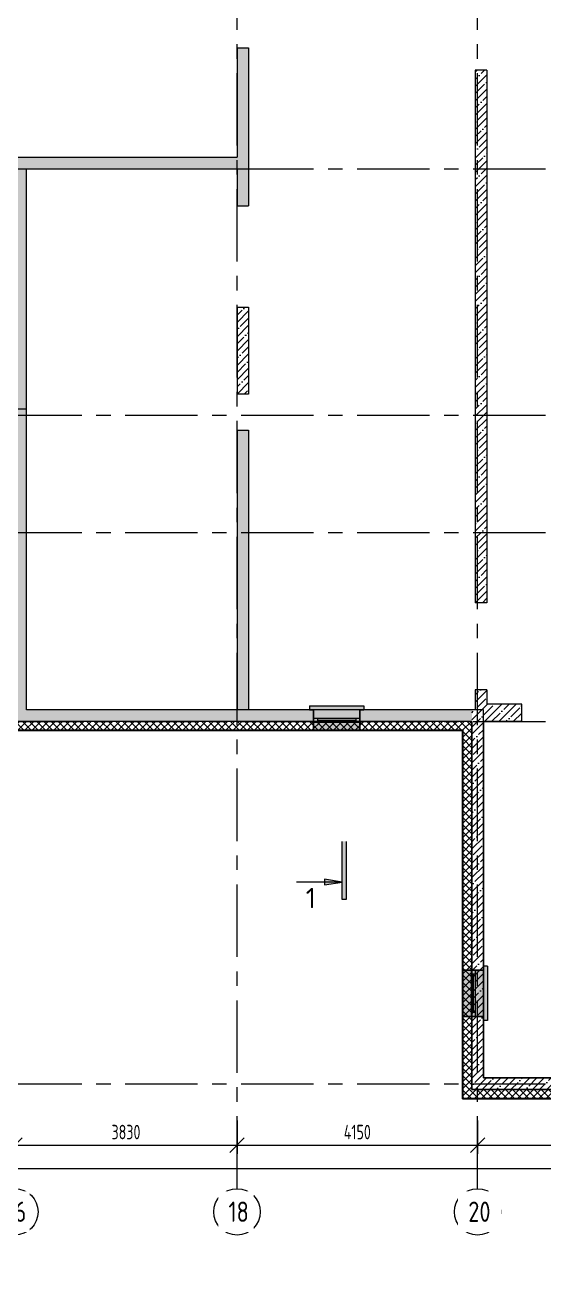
# Model space of a CAD drawing. Header units: millimetres. Extents: x -9318 to 9016603, y 0 to 838141.
# Drawn here: x 111542 to 120490, y 628245 to 649882 of the extents above; entities that cross this region are included whole.
import ezdxf
from ezdxf import colors
from ezdxf.entities.mleader import LeaderData, LeaderLine
from ezdxf.math import Vec2, Vec3

# ---------------------------------------------------------------- set-up
doc = ezdxf.new("R2010")
doc.units = ezdxf.units.MM
doc.linetypes.add('CENTER', pattern=[2, 1.25, -0.25, 0.25, -0.25])
doc.layers.get('Defpoints').update_dxf_attribs({"color": 8})
doc.layers.add('АР_Разрезы', color=175, linetype='Continuous', lineweight=9)
doc.styles.add('ISOCPEUR', font='isocpeur.ttf', dxfattribs={"width": 0.7})
doc.styles.add('METRO-STYLE', font='isocpeur.ttf', dxfattribs={"width": 0.9, "oblique": 15})
doc.styles.add('ГОСТ 2.304', font='isocpeur.ttf', dxfattribs={"width": 0.7})
doc.dimstyles.new('СПДС', dxfattribs={"dimscale": 100, "dimtxt": 2.5, "dimasz": 2.5, "dimexe": 1.5, "dimexo": 0, "dimgap": 1, "dimtad": 1, "dimdec": 0, "dimrnd": 1, "dimtxsty": 'ГОСТ 2.304', "dimblk": 'OBLIQUE', "dimcen": 2.5, "dimdle": 1.5, "dimadec": 0, "dimazin": 2, "dimtfac": 0.75, "dimtdec": 0, "dimtmove": 1, "dimatfit": 3, "dimfxl": 1, "dimtolj": 1, "dimarcsym": 1})
pattern_1 = [(45, (-887755.71, 741612.85), (-123.743687, 123.743687), []), (45, (-887631.97, 741612.85), (-123.743687, 123.743687), [218.75, -43.75, 0, -43.75])]
pattern_2 = [(45, (-154563.14, 576407.27), (-123.74369, 123.74369), []), (45, (-154439.4, 576407.27), (-123.74369, 123.74369), [218.75, -43.75, 0, -43.75])]

# ---------------------------------------------------------------- blocks, each defined once
blk = doc.blocks.new('*U423')
h = blk.add_hatch(color=8)
h.dxf.hatch_style = 1
h.paths.add_polyline_path([(-870, -210), (70, -210), (70, -140), (0, -140), (0, 220), (-800, 220), (-800, -140), (-870, -140)])
at = {"color": 8, "lineweight": 30}
for p, q in [((-800, -140), (-800, 220)), ((0, -140), (0, 220))]:
    blk.add_line(p, q, dxfattribs=at)
at = {"color": 8}
for p, q in [((0, 220), (-800, 220)), ((-800, 70), (0, 70)), ((-800, 0), (0, 0)), ((-730, 0), (-730, 70)), ((-730, 35), (-70, 35)), ((-70, 0), (-70, 70)), ((-870, -210), (-870, -140)), ((-870, -140), (-800, -140)), ((-870, -210), (70, -210)), ((0, -140), (70, -140)), ((70, -210), (70, -140))]:
    blk.add_line(p, q, dxfattribs=at)
blk = doc.blocks.new('*U439')
h = blk.add_hatch(color=8)
h.dxf.hatch_style = 1
h.paths.add_polyline_path([(-870, -210), (70, -210), (70, -140), (0, -140), (0, 220), (-800, 220), (-800, -140), (-870, -140)])
at = {"color": 8, "lineweight": 30}
for p, q in [((-800, -140), (-800, 220)), ((0, -140), (0, 220))]:
    blk.add_line(p, q, dxfattribs=at)
at = {"color": 8}
for p, q in [((0, 220), (-800, 220)), ((-800, 70), (0, 70)), ((-800, 0), (0, 0)), ((-730, 0), (-730, 70)), ((-730, 35), (-70, 35)), ((-70, 0), (-70, 70)), ((-870, -210), (-870, -140)), ((-870, -140), (-800, -140)), ((-870, -210), (70, -210)), ((0, -140), (70, -140)), ((70, -210), (70, -140))]:
    blk.add_line(p, q, dxfattribs=at)
blk = doc.blocks.new('_Oblique')
at = {"color": 8, "linetype": 'ByBlock', "lineweight": -2}
blk.add_line((-0.5, -0.5), (0.5, 0.5), dxfattribs=at)
blk = doc.blocks.new('*D1530')
at = {"color": 8, "lineweight": -2, "ltscale": 100, "transparency": 16777216}
for p, q in [((111367, 631128), (111367, 630404)), ((115197, 630976), (115197, 630404)), ((111217, 630554), (115347, 630554))]:
    blk.add_line(p, q, dxfattribs=at)
at = {"layer": 'Defpoints', "color": 0, "ltscale": 100, "transparency": 16777216}
for p in [(111367, 631128), (115197, 630976), (115197, 630554)]:
    blk.add_point(p, dxfattribs=at)
at = {"color": 8, "lineweight": -2, "ltscale": 100, "transparency": 16777216, "xscale": 250, "yscale": 250, "zscale": 250, "rotation": 180}
blk.add_blockref('_Oblique', (111367, 630554), dxfattribs=at)
at = {"color": 8, "lineweight": -2, "ltscale": 100, "transparency": 16777216, "xscale": 250, "yscale": 250, "zscale": 250}
blk.add_blockref('_Oblique', (115197, 630554), dxfattribs=at)
at = {"color": 8, "ltscale": 100, "transparency": 16777216, "insert": (113282, 630779), "char_height": 250, "attachment_point": 5, "style": 'ГОСТ 2.304'}
blk.add_mtext('\\A1;3830', dxfattribs=at)
blk = doc.blocks.new('*D1531')
at = {"color": 8, "lineweight": -2, "ltscale": 100, "transparency": 16777216}
for p, q in [((115197, 630976), (115197, 630404)), ((119347, 630976), (119347, 630404)), ((115047, 630554), (119497, 630554))]:
    blk.add_line(p, q, dxfattribs=at)
at = {"layer": 'Defpoints', "color": 0, "ltscale": 100, "transparency": 16777216}
for p in [(115197, 630976), (119347, 630976), (119347, 630554)]:
    blk.add_point(p, dxfattribs=at)
at = {"color": 8, "lineweight": -2, "ltscale": 100, "transparency": 16777216, "xscale": 250, "yscale": 250, "zscale": 250, "rotation": 180}
blk.add_blockref('_Oblique', (115197, 630554), dxfattribs=at)
at = {"color": 8, "lineweight": -2, "ltscale": 100, "transparency": 16777216, "xscale": 250, "yscale": 250, "zscale": 250}
blk.add_blockref('_Oblique', (119347, 630554), dxfattribs=at)
at = {"color": 8, "ltscale": 100, "transparency": 16777216, "insert": (117272, 630779), "char_height": 250, "attachment_point": 5, "style": 'ГОСТ 2.304'}
blk.add_mtext('\\A1;4150', dxfattribs=at)
blk = doc.blocks.new('*D1532')
at = {"color": 8, "lineweight": -2, "ltscale": 100, "transparency": 16777216}
for p, q in [((119347, 630976), (119347, 630404)), ((125997, 630976), (125997, 630404)), ((119197, 630554), (126147, 630554))]:
    blk.add_line(p, q, dxfattribs=at)
at = {"layer": 'Defpoints', "color": 0, "ltscale": 100, "transparency": 16777216}
for p in [(119347, 630976), (125997, 630976), (125997, 630554)]:
    blk.add_point(p, dxfattribs=at)
at = {"color": 8, "lineweight": -2, "ltscale": 100, "transparency": 16777216, "xscale": 250, "yscale": 250, "zscale": 250, "rotation": 180}
blk.add_blockref('_Oblique', (119347, 630554), dxfattribs=at)
at = {"color": 8, "lineweight": -2, "ltscale": 100, "transparency": 16777216, "xscale": 250, "yscale": 250, "zscale": 250}
blk.add_blockref('_Oblique', (125997, 630554), dxfattribs=at)
at = {"color": 8, "ltscale": 100, "transparency": 16777216, "insert": (122672, 630779), "char_height": 250, "attachment_point": 5, "style": 'ГОСТ 2.304'}
blk.add_mtext('\\A1;6650', dxfattribs=at)
blk = doc.blocks.new('*D1554')
at = {"color": 8, "lineweight": -2, "ltscale": 100, "transparency": 16777216}
for p, q in [((63832, 629827), (63832, 630302)), ((132247, 629827), (132247, 630302)), ((63682, 630152), (132397, 630152))]:
    blk.add_line(p, q, dxfattribs=at)
at = {"layer": 'Defpoints', "color": 0, "ltscale": 100, "transparency": 16777216}
for p in [(132247, 630152), (63832, 629827), (132247, 629827)]:
    blk.add_point(p, dxfattribs=at)
at = {"color": 8, "lineweight": -2, "ltscale": 100, "transparency": 16777216, "xscale": 250, "yscale": 250, "zscale": 250, "rotation": 180}
blk.add_blockref('_Oblique', (63832, 630152), dxfattribs=at)
at = {"color": 8, "lineweight": -2, "ltscale": 100, "transparency": 16777216, "xscale": 250, "yscale": 250, "zscale": 250}
blk.add_blockref('_Oblique', (132247, 630152), dxfattribs=at)
at = {"color": 8, "ltscale": 100, "transparency": 16777216, "insert": (98040, 630377), "char_height": 250, "attachment_point": 5, "style": 'ГОСТ 2.304'}
blk.add_mtext('\\A1;68415', dxfattribs=at)
blk = doc.blocks.new('_DotSmall')
at = {"color": 8, "linetype": 'ByBlock', "const_width": 0.5}
blk.add_lwpolyline([(-0.0625, 0, 1), (0.0625, 0, 1)], format="xyb", close=True, dxfattribs=at)
blk = doc.blocks.new('A$C60573c2e')
at = {"layer": 'АР_Разрезы', "ltscale": 100}
h = blk.add_hatch(color=8, dxfattribs=at)
h.dxf.hatch_style = 1
h.paths.add_polyline_path([(59606, -71214), (59676, -71214), (59676, -72214), (59606, -72214)])
h.paths.add_polyline_path([(59306, -71864), (59606, -71914), (59306, -71914)])
h.paths.add_polyline_path([(59306, -71914), (59606, -71914), (59306, -71964)])
at = {"layer": 'АР_Разрезы', "color": 8, "lineweight": 25, "ltscale": 100}
for p, q in [((59606, -72214), (59606, -71214)), ((59676, -71214), (59676, -72214)), ((59606, -71914), (59306, -71864)), ((59306, -71864), (59306, -71964)), ((59306, -71964), (59606, -71914)), ((59676, -72214), (59606, -72214))]:
    blk.add_line(p, q, dxfattribs=at)
blk.add_lwpolyline([(59606, -71914), (58822, -71914)], dxfattribs=at)
at = {"layer": 'АР_Разрезы', "color": 8, "lineweight": 25, "ltscale": 100, "insert": (59156, -72014), "char_height": 350, "width": 583.33, "attachment_point": 3, "style": 'METRO-STYLE'}
blk.add_mtext('{\\Q0;\\W1;1}', dxfattribs=at)

msp = doc.modelspace()

# ---------------------------------------------------------------- hatches: boundary and pattern name
at = {"ltscale": 100}
h = msp.add_hatch(dxfattribs=at)
h.set_pattern_fill('ANSI37', color=256, scale=700)
h.set_pattern_definition([(45, (-881264.54, 680766.49), (-61.871843, 61.871843), []), (135, (-881264.54, 680766.49), (-61.871843, -61.871843), [])])
edge = h.paths.add_edge_path()
edge.add_line((102822.35, 642652.96), (102972.82, 642652.96))
edge.add_arc((98182.8, 642950), 4799.23, 356.451462, 359.438356)
edge.add_line((102981.79, 642902.96), (111217.1, 642902.96))
edge.add_line((111217.1, 642902.96), (111217.1, 637712.96))
edge.add_line((111217.1, 637712.96), (119097.1, 637712.96))
edge.add_line((119097.1, 637712.96), (119097.1, 631362.96))
edge.add_line((119097.1, 631362.96), (132497.08, 631362.96))
edge.add_line((132497.08, 631362.96), (132497.11, 641372.96))
edge.add_line((132497.11, 641372.96), (126147.1, 641372.96))
edge.add_line((126147.1, 641372.96), (126147.1, 659242.96))
edge.add_line((126147.1, 659242.96), (115647.1, 659242.96))
edge.add_line((115647.1, 659242.96), (115647.1, 663207.96))
edge.add_line((115647.1, 663207.96), (80547.1, 663207.96))
edge.add_line((80547.1, 663207.96), (80547.1, 659242.96))
edge.add_line((80547.1, 659242.96), (75721.91, 659242.96))
edge.add_line((75721.91, 659242.96), (75721.91, 659092.96))
edge.add_line((75721.91, 659092.96), (80697.1, 659092.96))
edge.add_line((80697.1, 659092.96), (80697.1, 663057.96))
edge.add_line((80697.1, 663057.96), (115497.1, 663057.96))
edge.add_line((115497.1, 663057.96), (115497.1, 659092.96))
edge.add_line((115497.1, 659092.96), (125997.1, 659092.96))
edge.add_line((125997.1, 659092.96), (125997.1, 641222.96))
edge.add_line((125997.1, 641222.96), (132347.11, 641222.96))
edge.add_line((132347.11, 641222.96), (132347.08, 631512.96))
edge.add_line((132347.08, 631512.96), (119247.1, 631512.96))
edge.add_line((119247.1, 631512.96), (119247.1, 637862.96))
edge.add_line((119247.1, 637862.96), (111367.1, 637862.96))
edge.add_line((111367.1, 637862.96), (111367.1, 643052.96))
edge.add_line((111367.1, 643052.96), (102831.79, 643052.96))
edge.add_arc((98019.62, 642966.45), 4812.95, -3.734574, 1.029927, ccw=False)
h = msp.add_hatch(dxfattribs=at)
h.set_pattern_fill('ANSI35', color=256, scale=700)
h.set_pattern_definition([(45, (-887755.62, 741612.85), (-123.743687, 123.743687), []), (45, (-887631.87, 741612.85), (-123.743687, 123.743687), [218.75, -43.75, 0, -43.75])])
h.paths.add_polyline_path([(119247.19, 638062.96), (115397.1, 638062.96), (115397.1, 642893.63), (115197.19, 642893.63), (115197.19, 638062.96), (111567.19, 638062.96), (111567.1, 647402.96), (114776.95, 647402.96), (115197.1, 647402.96), (115197.1, 646762.96), (115397.14, 646762.96), (115397.05, 649490.44), (115197.1, 649490.44), (115197.19, 647602.96), (114216.95, 647602.97), (114216.95, 647402.96), (114616.95, 647402.96), (111567.19, 647402.96), (114216.95, 647402.96), (114216.95, 647602.97), (111567.1, 647602.96), (111367.1, 647602.96), (100684.1, 647602.96), (100684.1, 647402.96), (111367.19, 647402.96), (111367.19, 637862.96), (119247.19, 637862.96)])
h = msp.add_hatch(dxfattribs=at)
h.set_pattern_fill('ANSI35', color=256, scale=700)
h.set_pattern_definition(pattern_2)
h.paths.add_polyline_path([(119507.1, 649102.68), (119307.1, 649102.68), (119307.1, 645460.15), (119507.1, 645460.15)])
h = msp.add_hatch(dxfattribs=at)
h.set_pattern_fill('ANSI35', color=256, scale=700)
h.set_pattern_definition(pattern_2)
h.paths.add_polyline_path([(119507.1, 645529.44), (119307.1, 645529.44), (119307.1, 639912.68), (119507.1, 639912.68)])
h = msp.add_hatch(dxfattribs=at)
h.set_pattern_fill('ANSI35', color=256, scale=700)
h.set_pattern_definition([(45, (-265722.52, 576407.27), (-123.74369, 123.74369), []), (45, (-265598.77, 576407.27), (-123.74369, 123.74369), [218.75, -43.75, 0, -43.75])])
h.paths.add_polyline_path([(115397.1, 645014.25), (115197.1, 645014.25), (115197.1, 643513.63), (115397.1, 643513.63)])
h = msp.add_hatch(dxfattribs=at)
h.set_pattern_fill('ANSI35', color=256, scale=700)
h.set_pattern_definition(pattern_1)
h.paths.add_polyline_path([(119307.1, 638062.96), (119247.1, 638062.96), (119247.1, 637862.96), (119247.1, 631712.96), (119447.1, 631712.96), (119447.1, 637862.96), (120106.43, 637862.96), (120106.43, 638162.96), (119507.1, 638162.96), (119507.1, 638412.68), (119307.1, 638412.68)])
h = msp.add_hatch(dxfattribs=at)
h.set_pattern_fill('ANSI35', color=256, scale=700)
h.set_pattern_definition(pattern_1)
h.paths.add_polyline_path([(119447.1, 631712.96), (119247.1, 631712.96), (119247.1, 631512.96), (132147.1, 631512.96), (132147.1, 631712.96)])

# ---------------------------------------------------------------- linework, layer by layer
at = {"linetype": 'CENTER', "ltscale": 1000}
for p, q in [((115197.1, 629801.69), (115197.1, 664109.16)), ((119347.1, 629801.69), (119347.1, 664109.16)), ((51268.34, 647402.96), (134865.51, 647402.96)), ((51268.34, 643152.96), (134865.51, 643152.96)), ((51268.34, 641122.96), (134865.51, 641122.96)), ((51268.34, 637862.96), (134865.51, 637862.96)), ((51268.34, 631612.96), (134865.51, 631612.96))]:
    msp.add_line(p, q, dxfattribs=at)
at = {"ltscale": 100}
for p, q in [((115197.1, 649490.44), (115197.1, 647602.96)), ((115197.1, 649490.44), (115397.1, 649490.44)), ((115397.1, 649490.44), (115397.1, 646762.96)), ((119307.1, 649102.68), (119307.1, 639912.68)), ((119507.1, 649102.68), (119307.1, 649102.68)), ((119507.1, 649102.68), (119507.1, 639912.68)), ((100684.1, 647602.96), (111567.1, 647602.96)), ((112989.26, 647602.97), (115197.1, 647602.96)), ((111567.1, 645009.22), (111567.1, 647402.96)), ((115197.1, 647402.96), (115197.1, 646762.96)), ((111567.1, 638062.96), (111567.1, 645009.22)), ((115197.1, 645014.25), (115197.1, 643513.63)), ((115197.1, 642893.63), (115197.1, 638063.08)), ((115197.1, 642893.63), (115397.1, 642893.63)), ((115397.1, 642893.63), (115397.1, 638062.96)), ((119507.1, 639912.68), (119307.1, 639912.68)), ((119307.1, 638412.68), (119307.1, 638062.96)), ((119507.1, 638412.68), (119307.1, 638412.68)), ((119507.1, 638412.68), (119507.1, 638162.96)), ((120106.43, 638162.96), (119507.1, 638162.96)), ((120106.43, 637862.96), (120106.43, 638162.96)), ((119247.1, 637862.96), (111367.1, 637862.96)), ((115197.1, 638062.96), (111567.1, 638062.96)), ((119307.1, 638062.96), (115397.1, 638062.96)), ((119247.1, 637862.96), (119247.1, 631512.96)), ((120106.43, 637862.96), (119447.1, 637862.96)), ((119447.1, 637862.96), (119447.1, 631712.96)), ((119087.1, 637702.96), (111207.1, 637702.96)), ((119097.1, 637712.96), (111217.1, 637712.96)), ((119087.1, 631352.96), (119087.1, 637702.96)), ((119097.1, 631362.96), (119097.1, 637712.96)), ((119447.1, 631712.96), (132147.1, 631712.96)), ((119247.1, 631512.96), (132347.1, 631512.96))]:
    msp.add_line(p, q, dxfattribs=at)
for points in [[(80997.1, 662757.96), (115197.1, 662757.96), (115197.1, 658892.96), (125797.1, 658892.96), (125797.1, 641022.96), (132147.47, 641022.96), (132147.47, 631712.96), (119447.1, 631712.96), (119447.1, 638062.96), (111567.1, 638062.96), (111567.1, 643252.96), (102432.94, 643252.96)], [(111567.1, 647602.96), (113116.95, 647602.97)], [(111567.1, 647402.96), (115397.1, 647402.96)], [(115197.1, 646762.96), (115397.1, 646762.96)], [(115197.1, 645014.25), (115397.1, 645014.25)], [(115397.1, 645014.25), (115397.1, 643513.63)], [(115397.1, 643513.63), (115197.1, 643513.63)], [(132347.47, 631512.96), (119247.1, 631512.96), (119247.1, 637862.96), (111367.1, 637862.96)], [(119097.1, 631362.96), (132497.08, 631362.96)], [(119087.1, 631352.96), (132507.08, 631352.96)]]:
    msp.add_lwpolyline(points, dxfattribs=at)
at = {"ltscale": 0.5}
for centre in [(111367.1, 629401.69), (115197.1, 629401.69), (119347.1, 629401.69)]:
    msp.add_circle(centre, 400, dxfattribs=at)

# ---------------------------------------------------------------- block references
at = {"ltscale": 100}
msp.add_blockref('A$C60573c2e', (57402.03, 707007.96), dxfattribs=at)
at = {"xscale": -1}
for name, p, rotation in [('*U439', (117317.1, 637922.96), 180), ('*U423', (119307.1, 632772.96), 90)]:
    msp.add_blockref(name, p, dxfattribs=dict(at, rotation=rotation))

# ---------------------------------------------------------------- dimensions: what is measured, and where the dimension line sits
at = {"ltscale": 100}
for base, p1, p2, picture, middle in [((115197.1, 630554.36), (111367.1, 631128.3), (115197.1, 630976.49), '*D1530', (113282.1, 630779.36)), ((119347.1, 630554.36), (115197.1, 630976.49), (119347.1, 630976.49), '*D1531', (117272.1, 630779.36)), ((125997.1, 630554.36), (119347.1, 630976.49), (125997.1, 630976.49), '*D1532', (122672.1, 630779.36))]:
    dim = msp.add_linear_dim(base=base, p1=p1, p2=p2, dimstyle='СПДС', override={"dimclrd": 8, "dimclre": 8, "dimclrt": 8}, dxfattribs=at)
    dim.commit()
    dim.dimension.update_dxf_attribs({"geometry": picture, "text_midpoint": middle})

# ---------------------------------------------------------------- next in the draw order: texts
at = {"char_height": 350, "attachment_point": 1, "line_spacing_factor": 1.149209, "style": 'ГОСТ 2.304', "bg_fill": 2}
for s, insert, width in [('{\\W0.8;16}', (111220.46, 629579.46), 224.2358), ('{\\W0.8;18}', (115049.63, 629579.46), 258.6278), ('{\\W0.8;20}', (119185.81, 629579.46), 392.5608)]:
    msp.add_mtext(s, dxfattribs=dict(at, insert=insert, width=width))

# ---------------------------------------------------------------- next in the draw order: dimensions: what is measured, and where the dimension line sits
at = {"ltscale": 100}
dim = msp.add_linear_dim(base=(132247.1, 630152.27), p1=(63832.1, 629826.69), p2=(132247.1, 629826.69), dimstyle='СПДС', override={"dimclrd": 8, "dimclre": 8, "dimclrt": 8}, dxfattribs=at)
dim.commit()
dim.dimension.update_dxf_attribs({"geometry": '*D1554', "text_midpoint": (98039.6, 630377.27)})

# ---------------------------------------------------------------- next in the draw order: leaders
ml = msp.add_multileader_mtext('Standard')
ml.set_content('+13,700', color=8, style='ISOCPEUR')
ml.set_leader_properties(color=8, linetype='Continuous', lineweight=-1)
ml.set_arrow_properties(name='DOTSMALL')
ml.build(insert=Vec2(0, 0))
ml.multileader.update_dxf_attribs({"has_text_frame": 1, "text_left_attachment_type": 4, "text_right_attachment_type": 4, "dogleg_length": 100, "arrow_head_size": 180})
ctx = ml.context
ctx.base_point, ctx.char_height, ctx.arrow_head_size, ctx.landing_gap_size, ctx.plane_origin = Vec3(118053.07, 658154.33), 250, 180, 50, Vec3(117803.7, 657493.51)
ctx.left_attachment, ctx.right_attachment = 4, 4
notes = []
notes.append((ctx, [(0, (0, 0, 0), (0, 0), (1, 0), 1, [])]))
ctx.mtext.insert, ctx.mtext.width, ctx.mtext.line_spacing_style, ctx.mtext.flow_direction = Vec3(118103.07, 658487.66), 852.697, 2, 5
ml = msp.add_multileader_mtext('Standard')
ml.set_content('+15,850', color=8, style='ISOCPEUR')
ml.set_leader_properties(color=8, linetype='Continuous', lineweight=-1)
ml.set_arrow_properties(name='DOTSMALL')
ml.build(insert=Vec2(0, 0))
ml.multileader.update_dxf_attribs({"has_text_frame": 1, "text_left_attachment_type": 4, "text_right_attachment_type": 4, "dogleg_length": 100, "arrow_head_size": 180})
ctx = ml.context
ctx.base_point, ctx.char_height, ctx.arrow_head_size, ctx.landing_gap_size, ctx.plane_origin = Vec3(116043.29, 652621.27), 250, 180, 50, Vec3(116522.41, 649668.82)
ctx.left_attachment, ctx.right_attachment = 4, 4
notes.append((ctx, [(0, (0, 0, 0), (0, 0), (1, 0), 1, [])]))
ctx.mtext.insert, ctx.mtext.width, ctx.mtext.line_spacing_style, ctx.mtext.flow_direction = Vec3(116093.29, 652954.61), 852.697, 2, 5
for ctx, leaders in notes:
    for number, flags, end, landing, length, lines in leaders:
        leader = LeaderData()
        leader.index, (leader.has_last_leader_line, leader.has_dogleg_vector, leader.attachment_direction) = number, flags
        leader.last_leader_point, leader.dogleg_vector, leader.dogleg_length = Vec3(end), Vec3(landing), length
        for number, points, colour, breaks in lines:
            line = LeaderLine()
            line.index, line.vertices, line.color, line.breaks = number, Vec3.list(points), colors.encode_raw_color(colour), breaks
            leader.lines.append(line)
        ctx.leaders.append(leader)

doc.saveas('drawing.dxf')
